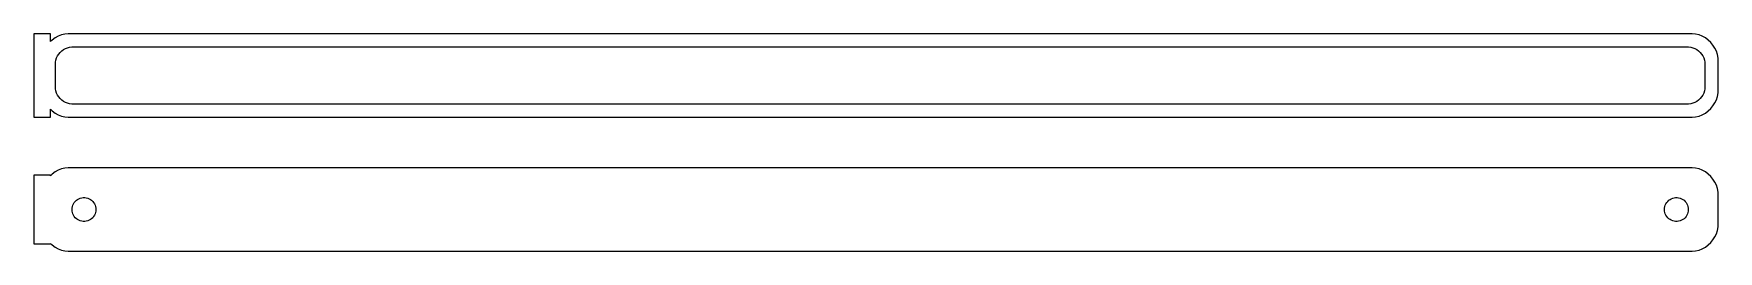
# Model space of a CAD drawing. Header units: metres. Extents: x -152 to 150, y 41 to 79.
import ezdxf

# ---------------------------------------------------------------- set-up
doc = ezdxf.new("R2010")
doc.units = ezdxf.units.M

msp = doc.modelspace()

# ---------------------------------------------------------------- linework, layer by layer
for p, q in [((-148.5, 79.4792), (-151.5, 79.4792)), ((-151.5, 79.4792), (-151.5, 64.5208)), ((-148.5, 78.0587), (-148.5, 79.4792)), ((-147.679, 78.7216), (-148.187, 78.3526)), ((-147.129, 79.0241), (-147.679, 78.7216)), ((-146.545, 79.2553), (-147.129, 79.0241)), ((-145.937, 79.4114), (-146.545, 79.2553)), ((-145.314, 79.4901), (-145.937, 79.4114)), ((145.314, 79.4901), (-145.314, 79.4901)), ((145.937, 79.4114), (145.314, 79.4901)), ((146.545, 79.2553), (145.937, 79.4114)), ((147.129, 79.0241), (146.545, 79.2553)), ((147.679, 78.7216), (147.129, 79.0241)), ((148.187, 78.3526), (147.679, 78.7216)), ((-148.187, 78.3526), (-148.5, 78.0587)), ((-147.394, 75.1459), (-147.228, 75.4996)), ((-147.228, 75.4996), (-147.018, 75.8297)), ((-147.018, 75.8297), (-146.769, 76.1309)), ((-146.769, 76.1309), (-146.484, 76.3985)), ((-146.484, 76.3985), (-146.168, 76.6283)), ((-146.168, 76.6283), (-145.825, 76.8167)), ((-145.825, 76.8167), (-145.462, 76.9606)), ((-145.462, 76.9606), (-145.083, 77.0578)), ((-145.083, 77.0578), (-144.695, 77.1068)), ((-144.695, 77.1068), (144.695, 77.1068)), ((144.695, 77.1068), (145.083, 77.0578)), ((145.083, 77.0578), (145.462, 76.9606)), ((145.462, 76.9606), (145.825, 76.8167)), ((145.825, 76.8167), (146.168, 76.6283)), ((146.168, 76.6283), (146.484, 76.3985)), ((146.484, 76.3985), (146.769, 76.1309)), ((146.769, 76.1309), (147.018, 75.8297)), ((147.018, 75.8297), (147.228, 75.4996)), ((147.228, 75.4996), (147.394, 75.1459)), ((148.645, 77.9227), (148.187, 78.3526)), ((149.045, 77.4389), (148.645, 77.9227)), ((149.382, 76.9088), (149.045, 77.4389)), ((149.649, 76.3406), (149.382, 76.9088)), ((149.843, 75.7434), (149.649, 76.3406)), ((149.961, 75.1267), (149.843, 75.7434)), ((-147.613, 74), (-147.588, 74.3902)), ((-147.613, 70), (-147.613, 74)), ((-147.588, 74.3902), (-147.515, 74.7741)), ((-147.515, 74.7741), (-147.394, 75.1459)), ((147.394, 75.1459), (147.515, 74.7741)), ((147.515, 74.7741), (147.588, 74.3902)), ((147.588, 74.3902), (147.613, 74)), ((147.613, 74), (147.613, 70)), ((150, 74.5), (149.961, 75.1267)), ((150, 69.5), (150, 74.5)), ((-147.588, 69.6098), (-147.613, 70)), ((-147.515, 69.2259), (-147.588, 69.6098)), ((147.588, 69.6098), (147.515, 69.2259)), ((147.613, 70), (147.588, 69.6098)), ((149.961, 68.8733), (150, 69.5)), ((-147.394, 68.8541), (-147.515, 69.2259)), ((-147.228, 68.5004), (-147.394, 68.8541)), ((-147.018, 68.1703), (-147.228, 68.5004)), ((-146.769, 67.8691), (-147.018, 68.1703)), ((-146.484, 67.6015), (-146.769, 67.8691)), ((-146.168, 67.3717), (-146.484, 67.6015)), ((-145.825, 67.1833), (-146.168, 67.3717)), ((-145.462, 67.0394), (-145.825, 67.1833)), ((-145.083, 66.9422), (-145.462, 67.0394)), ((-144.695, 66.8932), (-145.083, 66.9422)), ((144.695, 66.8932), (-144.695, 66.8932)), ((145.083, 66.9422), (144.695, 66.8932)), ((145.462, 67.0394), (145.083, 66.9422)), ((145.825, 67.1833), (145.462, 67.0394)), ((146.168, 67.3717), (145.825, 67.1833)), ((146.484, 67.6015), (146.168, 67.3717)), ((146.769, 67.8691), (146.484, 67.6015)), ((147.018, 68.1703), (146.769, 67.8691)), ((147.228, 68.5004), (147.018, 68.1703)), ((147.394, 68.8541), (147.228, 68.5004)), ((147.515, 69.2259), (147.394, 68.8541)), ((148.645, 66.0773), (149.045, 66.5611)), ((149.045, 66.5611), (149.382, 67.0912)), ((149.382, 67.0912), (149.649, 67.6594)), ((149.649, 67.6594), (149.843, 68.2566)), ((149.843, 68.2566), (149.961, 68.8733)), ((-151.5, 64.5208), (-148.5, 64.5208)), ((-148.5, 64.5208), (-148.5, 65.9413)), ((-148.5, 65.9413), (-148.187, 65.6474)), ((-148.187, 65.6474), (-147.679, 65.2784)), ((-147.679, 65.2784), (-147.129, 64.9759)), ((-147.129, 64.9759), (-146.545, 64.7447)), ((-146.545, 64.7447), (-145.937, 64.5886)), ((-145.937, 64.5886), (-145.314, 64.5099)), ((-145.314, 64.5099), (145.314, 64.5099)), ((145.314, 64.5099), (145.937, 64.5886)), ((145.937, 64.5886), (146.545, 64.7447)), ((146.545, 64.7447), (147.129, 64.9759)), ((147.129, 64.9759), (147.679, 65.2784)), ((147.679, 65.2784), (148.187, 65.6474)), ((148.187, 65.6474), (148.645, 66.0773)), ((-148.187, 54.3526), (-148.5, 54.0587)), ((-147.679, 54.7216), (-148.187, 54.3526)), ((-147.129, 55.0241), (-147.679, 54.7216)), ((-146.545, 55.2553), (-147.129, 55.0241)), ((-145.937, 55.4114), (-146.545, 55.2553)), ((-145.314, 55.4901), (-145.937, 55.4114)), ((145.314, 55.4901), (-145.314, 55.4901)), ((145.937, 55.4114), (145.314, 55.4901)), ((146.545, 55.2553), (145.937, 55.4114)), ((147.129, 55.0241), (146.545, 55.2553)), ((147.679, 54.7216), (147.129, 55.0241)), ((148.187, 54.3526), (147.679, 54.7216)), ((148.645, 53.9227), (148.187, 54.3526)), ((-148.5, 54.1526), (-151.5, 54.1526)), ((-151.5, 54.1526), (-151.5, 41.8474)), ((-148.5, 54.0587), (-148.5, 54.1526)), ((149.045, 53.4389), (148.645, 53.9227)), ((149.382, 52.9088), (149.045, 53.4389)), ((149.649, 52.3406), (149.382, 52.9088)), ((149.843, 51.7434), (149.649, 52.3406)), ((149.961, 51.1267), (149.843, 51.7434)), ((-144.635, 48), (-144.618, 48.2676)), ((-144.618, 48.2676), (-144.568, 48.531)), ((-144.568, 48.531), (-144.485, 48.786)), ((-144.485, 48.786), (-144.371, 49.0287)), ((-144.371, 49.0287), (-144.227, 49.2551)), ((-144.227, 49.2551), (-144.057, 49.4617)), ((-144.057, 49.4617), (-143.861, 49.6453)), ((-143.861, 49.6453), (-143.644, 49.8029)), ((-143.644, 49.8029), (-143.409, 49.9321)), ((-143.409, 49.9321), (-143.16, 50.0308)), ((-143.16, 50.0308), (-142.9, 50.0975)), ((-142.9, 50.0975), (-142.634, 50.1311)), ((-142.634, 50.1311), (-142.366, 50.1311)), ((-142.366, 50.1311), (-142.1, 50.0975)), ((-142.1, 50.0975), (-141.84, 50.0308)), ((-141.84, 50.0308), (-141.591, 49.9321)), ((-141.591, 49.9321), (-141.356, 49.8029)), ((-141.356, 49.8029), (-141.139, 49.6453)), ((-141.139, 49.6453), (-140.943, 49.4617)), ((-140.943, 49.4617), (-140.773, 49.2551)), ((-140.773, 49.2551), (-140.629, 49.0287)), ((-140.629, 49.0287), (-140.515, 48.786)), ((-140.515, 48.786), (-140.432, 48.531)), ((-140.432, 48.531), (-140.382, 48.2676)), ((-140.382, 48.2676), (-140.365, 48)), ((140.365, 48), (140.382, 48.2676)), ((140.382, 48.2676), (140.432, 48.531)), ((140.432, 48.531), (140.515, 48.786)), ((140.515, 48.786), (140.629, 49.0287)), ((140.629, 49.0287), (140.773, 49.2551)), ((140.773, 49.2551), (140.943, 49.4617)), ((140.943, 49.4617), (141.139, 49.6453)), ((141.139, 49.6453), (141.356, 49.8029)), ((141.356, 49.8029), (141.591, 49.9321)), ((141.591, 49.9321), (141.84, 50.0308)), ((141.84, 50.0308), (142.1, 50.0975)), ((142.1, 50.0975), (142.366, 50.1311)), ((142.366, 50.1311), (142.634, 50.1311)), ((142.634, 50.1311), (142.9, 50.0975)), ((142.9, 50.0975), (143.16, 50.0308)), ((143.16, 50.0308), (143.409, 49.9321)), ((143.409, 49.9321), (143.644, 49.8029)), ((143.644, 49.8029), (143.861, 49.6453)), ((143.861, 49.6453), (144.057, 49.4617)), ((144.057, 49.4617), (144.227, 49.2551)), ((144.227, 49.2551), (144.371, 49.0287)), ((144.371, 49.0287), (144.485, 48.786)), ((144.485, 48.786), (144.568, 48.531)), ((144.568, 48.531), (144.618, 48.2676)), ((144.618, 48.2676), (144.635, 48)), ((150, 50.5), (149.961, 51.1267)), ((150, 45.5), (150, 50.5)), ((-144.618, 47.7324), (-144.635, 48)), ((-144.568, 47.469), (-144.618, 47.7324)), ((-144.485, 47.214), (-144.568, 47.469)), ((-144.371, 46.9713), (-144.485, 47.214)), ((-144.227, 46.7449), (-144.371, 46.9713)), ((-144.057, 46.5383), (-144.227, 46.7449)), ((-143.861, 46.3547), (-144.057, 46.5383)), ((-143.644, 46.1971), (-143.861, 46.3547)), ((-143.409, 46.0679), (-143.644, 46.1971)), ((-143.16, 45.9692), (-143.409, 46.0679)), ((-142.9, 45.9025), (-143.16, 45.9692)), ((-142.634, 45.8689), (-142.9, 45.9025)), ((-142.366, 45.8689), (-142.634, 45.8689)), ((-142.1, 45.9025), (-142.366, 45.8689)), ((-141.84, 45.9692), (-142.1, 45.9025)), ((-141.591, 46.0679), (-141.84, 45.9692)), ((-141.356, 46.1971), (-141.591, 46.0679)), ((-141.139, 46.3547), (-141.356, 46.1971)), ((-140.943, 46.5383), (-141.139, 46.3547)), ((-140.773, 46.7449), (-140.943, 46.5383)), ((-140.629, 46.9713), (-140.773, 46.7449)), ((-140.515, 47.214), (-140.629, 46.9713)), ((-140.432, 47.469), (-140.515, 47.214)), ((-140.382, 47.7324), (-140.432, 47.469)), ((-140.365, 48), (-140.382, 47.7324)), ((140.382, 47.7324), (140.365, 48)), ((140.432, 47.469), (140.382, 47.7324)), ((140.515, 47.214), (140.432, 47.469)), ((140.629, 46.9713), (140.515, 47.214)), ((140.773, 46.7449), (140.629, 46.9713)), ((140.943, 46.5383), (140.773, 46.7449)), ((141.139, 46.3547), (140.943, 46.5383)), ((141.356, 46.1971), (141.139, 46.3547)), ((141.591, 46.0679), (141.356, 46.1971)), ((141.84, 45.9692), (141.591, 46.0679)), ((142.1, 45.9025), (141.84, 45.9692)), ((142.366, 45.8689), (142.1, 45.9025)), ((142.634, 45.8689), (142.366, 45.8689)), ((142.9, 45.9025), (142.634, 45.8689)), ((143.16, 45.9692), (142.9, 45.9025)), ((143.409, 46.0679), (143.16, 45.9692)), ((143.644, 46.1971), (143.409, 46.0679)), ((143.861, 46.3547), (143.644, 46.1971)), ((144.057, 46.5383), (143.861, 46.3547)), ((144.227, 46.7449), (144.057, 46.5383)), ((144.371, 46.9713), (144.227, 46.7449)), ((144.485, 47.214), (144.371, 46.9713)), ((144.568, 47.469), (144.485, 47.214)), ((144.618, 47.7324), (144.568, 47.469)), ((144.635, 48), (144.618, 47.7324)), ((149.961, 44.8733), (150, 45.5)), ((148.645, 42.0773), (149.045, 42.5611)), ((149.045, 42.5611), (149.382, 43.0912)), ((149.382, 43.0912), (149.649, 43.6594)), ((149.649, 43.6594), (149.843, 44.2566)), ((149.843, 44.2566), (149.961, 44.8733)), ((-151.5, 41.8474), (-148.5, 41.8474)), ((-148.5, 41.8474), (-148.5, 41.9413)), ((-148.5, 41.9413), (-148.187, 41.6474)), ((-148.187, 41.6474), (-147.679, 41.2784)), ((-147.679, 41.2784), (-147.129, 40.9759)), ((-147.129, 40.9759), (-146.545, 40.7447)), ((-146.545, 40.7447), (-145.937, 40.5886)), ((-145.937, 40.5886), (-145.314, 40.5099)), ((-145.314, 40.5099), (145.314, 40.5099)), ((145.314, 40.5099), (145.937, 40.5886)), ((145.937, 40.5886), (146.545, 40.7447)), ((146.545, 40.7447), (147.129, 40.9759)), ((147.129, 40.9759), (147.679, 41.2784)), ((147.679, 41.2784), (148.187, 41.6474)), ((148.187, 41.6474), (148.645, 42.0773))]:
    msp.add_line(p, q)

doc.saveas('drawing.dxf')
